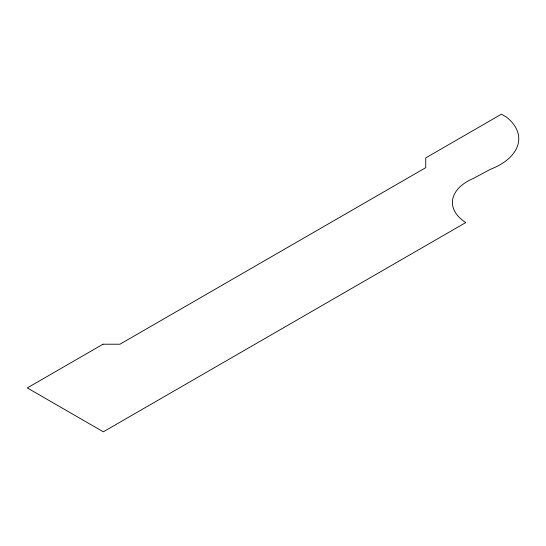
<?xml version="1.0" encoding="UTF-8"?>
<svg xmlns="http://www.w3.org/2000/svg" width="546" height="546" viewBox="0 0 546 546"><rect width="100%" height="100%" fill="white"/><g stroke="black" fill="none" stroke-linecap="round" stroke-linejoin="round"><path stroke-width="0.82" d="M103.003 344.219L27.3 387.926L103.331 431.818L465.772 222.563A51.959 29.996 0 0 1 473.969 178.139L490.417 169.301A63.486 36.65 0 0 0 506.299 116.981L501.446 114.182L425.743 157.89L425.743 167.663L119.936 344.219L103.003 344.219"/></g></svg>
